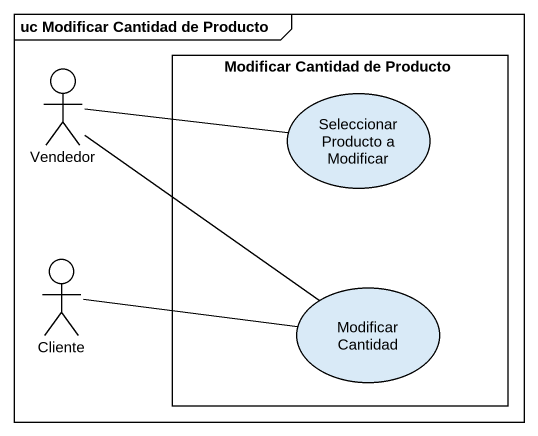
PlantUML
@startuml
mainframe uc Modificar Cantidad de Producto
actor Vendedor
rectangle "Modificar Cantidad de Producto" as Modificar_Cantidad_de {
  usecase "Seleccionar Producto a Modificar" as Seleccionar_Producto_a
  usecase "Modificar Cantidad" as Modificar_Cantidad
}
actor Cliente
Vendedor -right- Seleccionar_Producto_a
Vendedor -- Modificar_Cantidad
Cliente -right- Modificar_Cantidad
@enduml
